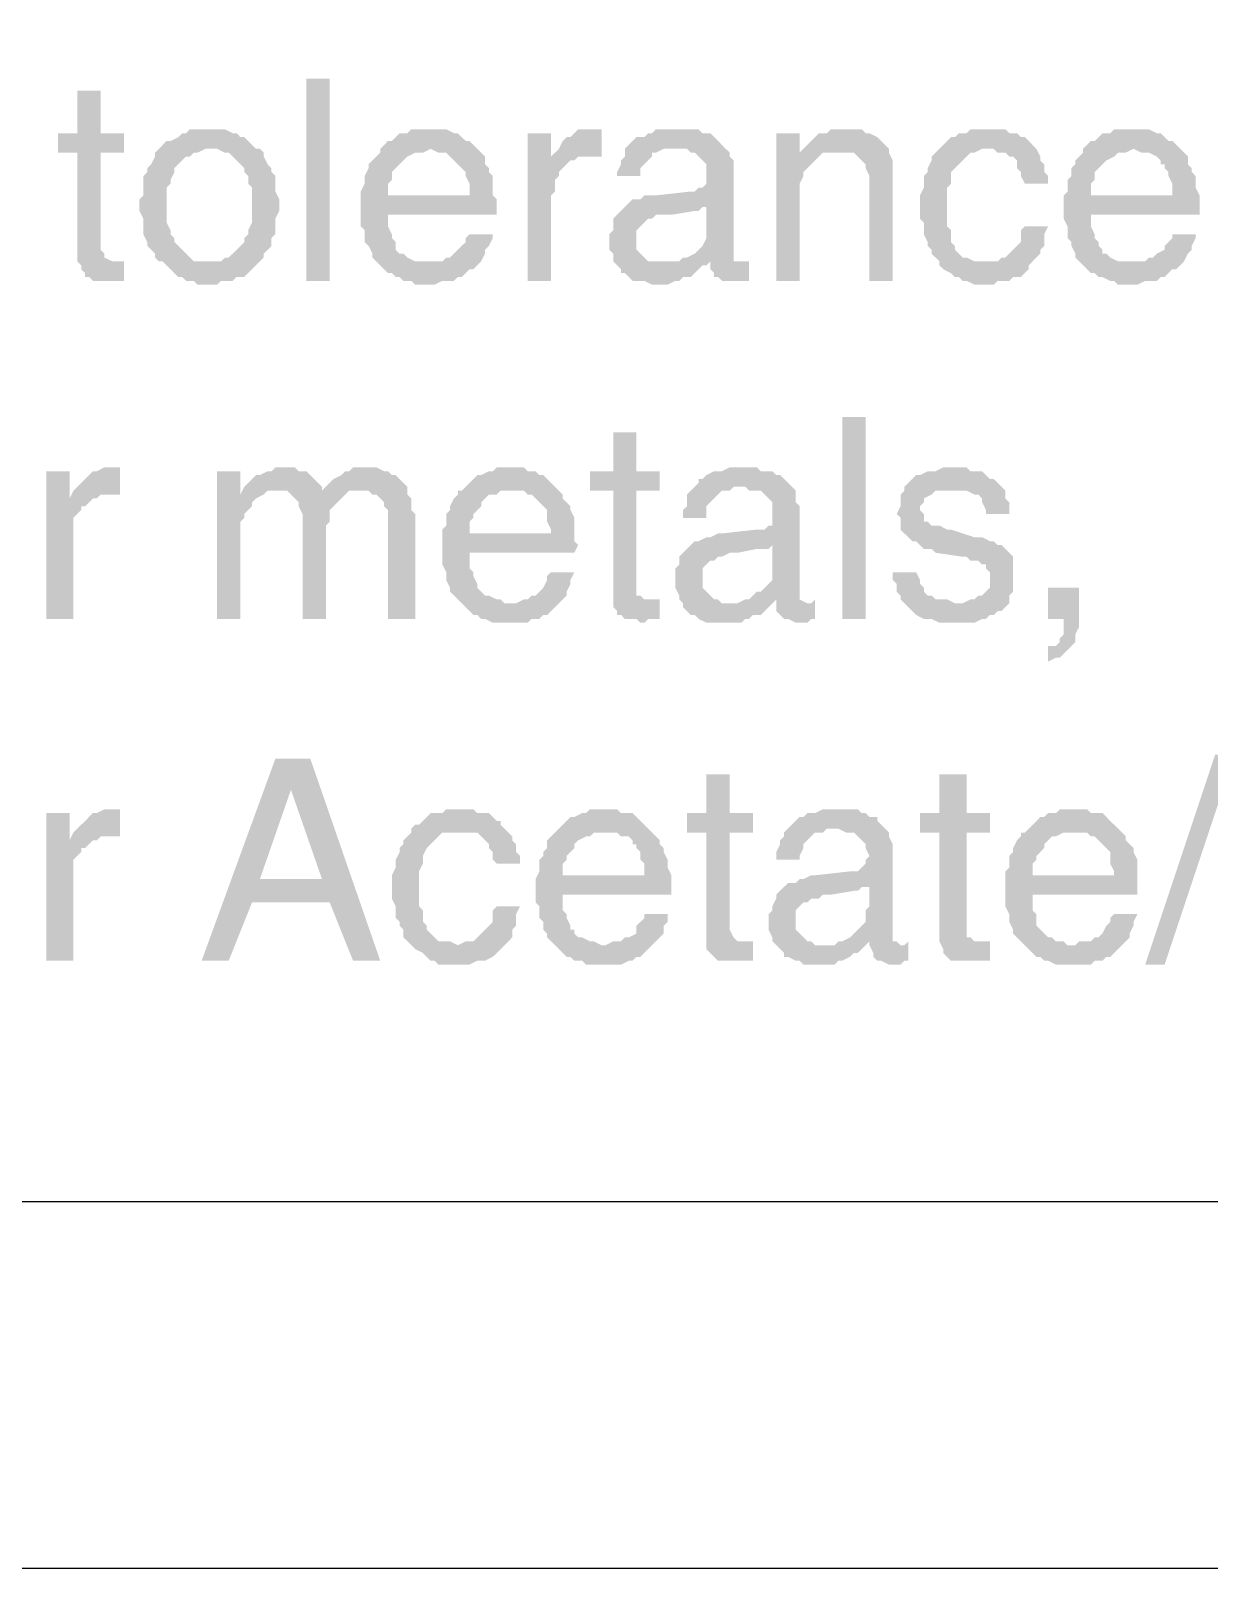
# Model space of a CAD drawing. Header units: millimetres. Extents: x 1336 to 2438, y 1230 to 1601.
# Drawn here: x 2351.71 to 2365.41, y 1303.62 to 1321.49 of the extents above; entities that cross this region are included whole.
import ezdxf

# ---------------------------------------------------------------- set-up
doc = ezdxf.new("R2010")
doc.units = ezdxf.units.MM

msp = doc.modelspace()

# ---------------------------------------------------------------- hatches: boundary and pattern name
at = {"transparency": 33554559}
for points in [[(2354.913, 1318.58), (2354.913, 1320.927), (2355.184, 1320.927), (2355.184, 1318.58)], [(2352.521, 1320.791), (2352.25, 1320.791), (2352.25, 1320.295), (2352.025, 1320.295), (2352.025, 1320.069), (2352.25, 1320.069), (2352.25, 1318.806), (2352.295, 1318.76), (2352.295, 1318.715), (2352.341, 1318.67), (2352.341, 1318.625), (2352.386, 1318.625), (2352.431, 1318.58), (2352.792, 1318.58), (2352.792, 1318.806), (2352.657, 1318.806), (2352.566, 1318.851), (2352.566, 1318.896), (2352.521, 1318.941), (2352.521, 1320.069), (2352.792, 1320.069), (2352.792, 1320.295), (2352.521, 1320.295)], [(2353.785, 1320.34), (2353.559, 1320.34), (2353.514, 1320.295), (2353.469, 1320.295), (2353.424, 1320.25), (2353.334, 1320.205), (2353.288, 1320.205), (2353.243, 1320.159), (2353.198, 1320.114), (2353.198, 1320.114), (2353.153, 1320.069), (2353.153, 1320.024), (2353.108, 1319.934), (2353.063, 1319.889), (2353.063, 1319.844), (2353.018, 1319.798), (2353.018, 1319.573), (2352.972, 1319.528), (2352.972, 1319.437), (2352.972, 1319.392), (2353.018, 1319.302), (2353.018, 1319.121), (2353.063, 1319.031), (2353.063, 1318.986), (2353.108, 1318.941), (2353.153, 1318.896), (2353.153, 1318.851), (2353.198, 1318.806), (2353.785, 1318.806), (2353.604, 1318.806), (2353.559, 1318.851), (2353.514, 1318.896), (2353.469, 1318.941), (2353.424, 1318.986), (2353.379, 1319.031), (2353.379, 1319.076), (2353.334, 1319.121), (2353.334, 1319.167), (2353.288, 1319.257), (2353.288, 1319.663), (2353.334, 1319.708), (2353.334, 1319.753), (2353.379, 1319.844), (2353.379, 1319.889), (2353.424, 1319.934), (2353.469, 1319.979), (2353.514, 1320.024), (2353.559, 1320.024), (2353.604, 1320.069), (2353.649, 1320.069), (2353.74, 1320.114), (2354.326, 1320.114), (2354.281, 1320.159), (2354.236, 1320.205), (2354.191, 1320.25), (2354.146, 1320.25), (2354.101, 1320.295), (2354.056, 1320.295), (2353.965, 1320.34), (2353.875, 1320.34)], [(2356.357, 1320.34), (2356.132, 1320.34), (2356.087, 1320.295), (2355.996, 1320.295), (2355.951, 1320.25), (2355.906, 1320.205), (2355.861, 1320.205), (2355.816, 1320.159), (2355.771, 1320.114), (2356.357, 1320.114), (2356.448, 1320.069), (2356.538, 1320.069), (2356.583, 1320.024), (2356.628, 1319.979), (2356.673, 1319.934), (2356.673, 1319.934), (2356.718, 1319.889), (2356.764, 1319.844), (2356.764, 1319.798), (2356.809, 1319.708), (2356.809, 1319.573), (2355.545, 1319.573), (2355.545, 1319.212), (2355.59, 1319.167), (2355.59, 1319.031), (2355.635, 1318.986), (2355.68, 1318.896), (2355.68, 1318.851), (2355.726, 1318.806), (2355.771, 1318.76), (2355.771, 1318.76), (2355.816, 1318.715), (2355.861, 1318.67), (2355.906, 1318.67), (2355.951, 1318.625), (2355.996, 1318.625), (2356.041, 1318.58), (2356.132, 1318.58), (2356.177, 1318.535), (2356.402, 1318.535), (2356.493, 1318.58), (2356.628, 1318.58), (2356.673, 1318.625), (2356.718, 1318.625), (2356.764, 1318.67), (2356.809, 1318.715), (2356.854, 1318.715), (2356.899, 1318.76), (2356.357, 1318.806), (2356.177, 1318.806), (2356.087, 1318.851), (2356.041, 1318.896), (2355.996, 1318.896), (2355.951, 1318.941), (2355.951, 1319.031), (2355.906, 1319.076), (2355.906, 1319.121), (2355.861, 1319.212), (2355.861, 1319.347), (2357.125, 1319.347), (2357.125, 1319.528), (2357.079, 1319.573), (2357.079, 1319.798), (2357.034, 1319.844), (2357.034, 1319.889), (2356.989, 1319.934), (2356.989, 1320.024), (2356.944, 1320.069), (2356.899, 1320.114), (2356.854, 1320.159), (2356.809, 1320.205), (2356.764, 1320.205), (2356.718, 1320.25), (2356.673, 1320.295), (2356.628, 1320.295), (2356.538, 1320.34), (2356.448, 1320.34)], [(2357.756, 1320.295), (2357.486, 1320.295), (2357.486, 1318.58), (2357.756, 1318.58), (2357.756, 1319.573), (2357.802, 1319.618), (2357.802, 1319.753), (2357.847, 1319.798), (2357.847, 1319.844), (2357.892, 1319.889), (2357.937, 1319.934), (2357.982, 1319.979), (2358.027, 1319.979), (2357.756, 1320.024)], [(2358.253, 1320.34), (2358.072, 1320.34), (2358.027, 1320.295), (2357.982, 1320.25), (2357.937, 1320.25), (2357.892, 1320.205), (2357.847, 1320.114), (2357.847, 1320.114), (2357.802, 1320.069), (2358.253, 1320.024), (2358.343, 1320.024), (2358.343, 1320.34), (2358.298, 1320.34)], [(2359.246, 1320.34), (2358.975, 1320.34), (2358.93, 1320.295), (2358.885, 1320.295), (2358.84, 1320.25), (2358.749, 1320.25), (2358.704, 1320.205), (2358.704, 1320.205), (2358.659, 1320.159), (2358.614, 1320.114), (2358.614, 1320.024), (2358.569, 1319.979), (2358.569, 1319.934), (2358.524, 1319.844), (2358.524, 1319.798), (2358.795, 1319.798), (2358.795, 1319.889), (2358.84, 1319.934), (2358.885, 1319.979), (2358.93, 1320.024), (2358.93, 1320.069), (2358.975, 1320.069), (2359.065, 1320.114), (2359.787, 1320.114), (2359.742, 1320.159), (2359.697, 1320.205), (2359.652, 1320.25), (2359.607, 1320.295), (2359.517, 1320.295), (2359.471, 1320.34), (2359.291, 1320.34)], [(2360.645, 1320.295), (2360.374, 1320.295), (2360.374, 1318.58), (2360.645, 1318.58), (2360.645, 1319.528), (2360.645, 1319.708), (2360.69, 1319.798), (2360.69, 1319.844), (2360.735, 1319.889), (2360.78, 1319.934), (2360.78, 1319.934), (2360.825, 1319.979), (2360.871, 1320.024), (2360.645, 1320.069)], [(2361.141, 1320.34), (2361.006, 1320.34), (2360.961, 1320.295), (2360.871, 1320.295), (2360.825, 1320.25), (2360.78, 1320.205), (2360.735, 1320.159), (2360.69, 1320.114), (2360.645, 1320.069), (2360.871, 1320.024), (2360.916, 1320.069), (2361.096, 1320.069), (2361.683, 1320.114), (2361.638, 1320.159), (2361.593, 1320.205), (2361.593, 1320.205), (2361.548, 1320.25), (2361.457, 1320.295), (2361.412, 1320.295), (2361.367, 1320.34), (2361.232, 1320.34)], [(2362.811, 1320.34), (2362.631, 1320.34), (2362.586, 1320.295), (2362.495, 1320.295), (2362.45, 1320.25), (2362.405, 1320.25), (2362.36, 1320.205), (2362.315, 1320.159), (2362.27, 1320.114), (2362.902, 1320.114), (2362.947, 1320.069), (2363.037, 1320.069), (2363.082, 1320.024), (2363.127, 1320.024), (2363.172, 1319.979), (2363.172, 1319.889), (2363.217, 1319.844), (2363.217, 1319.798), (2363.263, 1319.708), (2363.533, 1319.708), (2363.533, 1319.798), (2363.488, 1319.844), (2363.488, 1319.934), (2363.443, 1319.979), (2363.443, 1320.024), (2363.398, 1320.114), (2363.353, 1320.159), (2363.308, 1320.205), (2363.308, 1320.205), (2363.263, 1320.25), (2363.217, 1320.25), (2363.172, 1320.295), (2363.082, 1320.295), (2363.037, 1320.34), (2362.902, 1320.34)], [(2364.526, 1320.34), (2364.301, 1320.34), (2364.255, 1320.295), (2364.165, 1320.295), (2364.12, 1320.25), (2364.075, 1320.205), (2364.03, 1320.205), (2363.985, 1320.159), (2363.94, 1320.114), (2364.526, 1320.114), (2364.617, 1320.069), (2364.707, 1320.069), (2364.797, 1320.024), (2364.842, 1319.979), (2364.842, 1319.934), (2364.887, 1319.934), (2364.887, 1319.889), (2364.932, 1319.844), (2364.932, 1319.798), (2364.978, 1319.708), (2364.978, 1319.573), (2363.714, 1319.573), (2363.714, 1319.302), (2363.759, 1319.212), (2363.759, 1319.076), (2363.804, 1319.031), (2363.804, 1318.986), (2363.849, 1318.896), (2363.849, 1318.851), (2363.894, 1318.806), (2363.94, 1318.76), (2363.94, 1318.76), (2363.985, 1318.715), (2364.03, 1318.67), (2364.075, 1318.67), (2364.12, 1318.625), (2364.165, 1318.625), (2364.255, 1318.58), (2364.301, 1318.58), (2364.346, 1318.535), (2364.571, 1318.535), (2364.662, 1318.58), (2364.797, 1318.58), (2364.842, 1318.625), (2364.887, 1318.625), (2364.932, 1318.67), (2364.978, 1318.715), (2365.023, 1318.715), (2365.068, 1318.76), (2364.526, 1318.806), (2364.346, 1318.806), (2364.255, 1318.851), (2364.21, 1318.896), (2364.165, 1318.896), (2364.165, 1318.941), (2364.12, 1318.986), (2364.12, 1319.031), (2364.075, 1319.076), (2364.075, 1319.121), (2364.03, 1319.212), (2364.03, 1319.347), (2365.294, 1319.347), (2365.294, 1319.573), (2365.248, 1319.663), (2365.248, 1319.798), (2365.203, 1319.844), (2365.203, 1319.889), (2365.158, 1319.934), (2365.158, 1320.024), (2365.113, 1320.069), (2365.068, 1320.114), (2365.023, 1320.159), (2364.978, 1320.205), (2364.932, 1320.205), (2364.887, 1320.25), (2364.842, 1320.295), (2364.797, 1320.295), (2364.707, 1320.34), (2364.617, 1320.34)], [(2354.326, 1320.114), (2353.785, 1320.114), (2353.875, 1320.114), (2353.965, 1320.069), (2354.01, 1320.069), (2354.056, 1320.024), (2354.101, 1319.979), (2354.146, 1319.934), (2354.191, 1319.889), (2354.191, 1319.844), (2354.236, 1319.798), (2354.236, 1319.708), (2354.281, 1319.663), (2354.281, 1319.257), (2354.236, 1319.167), (2354.236, 1319.121), (2354.191, 1319.076), (2354.191, 1319.031), (2354.146, 1318.986), (2354.101, 1318.941), (2354.056, 1318.896), (2354.01, 1318.851), (2353.965, 1318.851), (2353.92, 1318.806), (2353.243, 1318.806), (2353.288, 1318.76), (2353.334, 1318.715), (2353.379, 1318.67), (2353.424, 1318.625), (2353.469, 1318.625), (2353.514, 1318.58), (2353.604, 1318.58), (2353.649, 1318.535), (2353.875, 1318.535), (2353.92, 1318.58), (2354.056, 1318.58), (2354.101, 1318.625), (2354.191, 1318.625), (2354.236, 1318.67), (2354.281, 1318.715), (2354.326, 1318.76), (2354.372, 1318.806), (2354.372, 1318.806), (2354.417, 1318.851), (2354.417, 1318.896), (2354.462, 1318.941), (2354.507, 1318.986), (2354.507, 1319.076), (2354.552, 1319.121), (2354.552, 1319.302), (2354.597, 1319.392), (2354.597, 1319.437), (2354.597, 1319.528), (2354.552, 1319.618), (2354.552, 1319.798), (2354.507, 1319.844), (2354.507, 1319.889), (2354.462, 1319.934), (2354.417, 1320.024), (2354.417, 1320.069), (2354.372, 1320.114)], [(2355.771, 1320.114), (2355.771, 1320.069), (2355.726, 1320.024), (2355.68, 1319.979), (2355.635, 1319.934), (2355.635, 1319.889), (2355.59, 1319.798), (2355.59, 1319.708), (2355.545, 1319.618), (2355.545, 1319.573), (2355.861, 1319.573), (2355.861, 1319.708), (2355.906, 1319.753), (2355.906, 1319.844), (2355.951, 1319.889), (2355.996, 1319.934), (2355.996, 1319.934), (2356.041, 1319.979), (2356.087, 1320.024), (2356.177, 1320.069), (2356.267, 1320.069), (2356.357, 1320.114)], [(2359.787, 1320.114), (2359.201, 1320.114), (2359.336, 1320.114), (2359.381, 1320.069), (2359.426, 1320.069), (2359.471, 1320.024), (2359.517, 1319.979), (2359.562, 1319.934), (2359.562, 1319.708), (2359.517, 1319.663), (2359.471, 1319.663), (2359.426, 1319.618), (2359.381, 1319.618), (2358.975, 1319.573), (2358.84, 1319.573), (2358.795, 1319.528), (2358.704, 1319.528), (2358.659, 1319.483), (2359.562, 1319.437), (2359.562, 1319.167), (2359.562, 1319.076), (2359.517, 1318.986), (2359.471, 1318.941), (2359.426, 1318.896), (2359.426, 1318.896), (2359.336, 1318.851), (2359.291, 1318.851), (2359.246, 1318.806), (2359.065, 1318.806), (2358.524, 1318.76), (2358.569, 1318.715), (2358.569, 1318.67), (2358.614, 1318.67), (2358.659, 1318.625), (2358.704, 1318.58), (2358.84, 1318.58), (2358.93, 1318.535), (2359.11, 1318.535), (2359.201, 1318.58), (2359.246, 1318.58), (2359.291, 1318.625), (2359.381, 1318.625), (2359.426, 1318.67), (2359.471, 1318.715), (2359.517, 1318.76), (2359.562, 1318.76), (2359.607, 1318.806), (2359.878, 1318.806), (2359.878, 1319.979), (2359.833, 1320.024), (2359.833, 1320.069)], [(2361.683, 1320.114), (2361.096, 1320.069), (2361.277, 1320.069), (2361.322, 1320.024), (2361.367, 1319.979), (2361.367, 1319.979), (2361.412, 1319.934), (2361.412, 1319.889), (2361.457, 1319.798), (2361.457, 1318.58), (2361.728, 1318.58), (2361.728, 1319.979), (2361.683, 1320.069)], [(2362.27, 1320.114), (2362.225, 1320.069), (2362.179, 1320.024), (2362.179, 1319.979), (2362.134, 1319.889), (2362.134, 1319.844), (2362.089, 1319.798), (2362.089, 1319.663), (2362.044, 1319.573), (2362.044, 1319.302), (2362.089, 1319.257), (2362.089, 1319.121), (2362.134, 1319.031), (2362.134, 1318.986), (2362.179, 1318.941), (2362.179, 1318.896), (2362.225, 1318.851), (2362.27, 1318.806), (2362.811, 1318.806), (2362.676, 1318.806), (2362.586, 1318.851), (2362.54, 1318.851), (2362.495, 1318.896), (2362.45, 1318.941), (2362.45, 1318.986), (2362.405, 1319.031), (2362.405, 1319.167), (2362.36, 1319.212), (2362.36, 1319.663), (2362.405, 1319.708), (2362.405, 1319.844), (2362.45, 1319.889), (2362.495, 1319.934), (2362.495, 1319.934), (2362.54, 1319.979), (2362.586, 1320.024), (2362.631, 1320.069), (2362.676, 1320.069), (2362.766, 1320.114), (2362.811, 1320.114)], [(2363.94, 1320.114), (2363.94, 1320.069), (2363.894, 1320.024), (2363.849, 1319.979), (2363.849, 1319.934), (2363.804, 1319.889), (2363.804, 1319.798), (2363.759, 1319.753), (2363.759, 1319.618), (2363.714, 1319.573), (2364.03, 1319.573), (2364.03, 1319.708), (2364.075, 1319.753), (2364.075, 1319.844), (2364.12, 1319.889), (2364.165, 1319.934), (2364.165, 1319.934), (2364.21, 1319.979), (2364.301, 1320.024), (2364.346, 1320.069), (2364.436, 1320.069), (2364.526, 1320.114)], [(2357.802, 1320.069), (2357.756, 1320.024), (2358.027, 1319.979), (2358.072, 1320.024), (2358.253, 1320.024)], [(2358.659, 1319.483), (2358.614, 1319.437), (2358.569, 1319.392), (2358.569, 1319.392), (2358.524, 1319.347), (2358.479, 1319.302), (2358.479, 1319.167), (2358.433, 1319.121), (2358.433, 1319.031), (2358.433, 1318.941), (2358.479, 1318.896), (2358.479, 1318.806), (2358.524, 1318.76), (2359.065, 1318.806), (2358.885, 1318.806), (2358.84, 1318.851), (2358.795, 1318.896), (2358.749, 1318.941), (2358.749, 1319.167), (2358.795, 1319.212), (2358.84, 1319.257), (2358.885, 1319.302), (2358.93, 1319.302), (2358.975, 1319.347), (2359.156, 1319.347), (2359.426, 1319.392), (2359.471, 1319.392), (2359.517, 1319.437), (2359.562, 1319.437)], [(2357.079, 1319.121), (2356.809, 1319.121), (2356.764, 1319.076), (2356.764, 1319.031), (2356.718, 1318.986), (2356.673, 1318.941), (2356.628, 1318.896), (2356.583, 1318.851), (2356.538, 1318.851), (2356.493, 1318.806), (2356.357, 1318.806), (2356.899, 1318.76), (2356.944, 1318.806), (2356.989, 1318.896), (2356.989, 1318.941), (2357.034, 1318.986), (2357.079, 1319.076)], [(2363.533, 1319.212), (2363.263, 1319.212), (2363.217, 1319.167), (2363.217, 1319.031), (2363.172, 1318.986), (2363.127, 1318.941), (2363.082, 1318.896), (2363.037, 1318.851), (2362.992, 1318.851), (2362.947, 1318.806), (2362.27, 1318.806), (2362.27, 1318.76), (2362.315, 1318.715), (2362.405, 1318.67), (2362.45, 1318.625), (2362.495, 1318.625), (2362.54, 1318.58), (2362.586, 1318.58), (2362.676, 1318.535), (2362.902, 1318.535), (2362.947, 1318.58), (2363.082, 1318.58), (2363.127, 1318.625), (2363.217, 1318.625), (2363.263, 1318.67), (2363.308, 1318.715), (2363.308, 1318.76), (2363.353, 1318.806), (2363.398, 1318.851), (2363.443, 1318.896), (2363.443, 1318.941), (2363.488, 1318.986), (2363.488, 1319.121)], [(2365.248, 1319.121), (2364.978, 1319.121), (2364.978, 1319.076), (2364.932, 1319.031), (2364.887, 1318.986), (2364.887, 1318.941), (2364.797, 1318.896), (2364.752, 1318.851), (2364.707, 1318.851), (2364.662, 1318.806), (2364.526, 1318.806), (2365.068, 1318.76), (2365.113, 1318.806), (2365.158, 1318.896), (2365.203, 1318.941), (2365.203, 1318.986), (2365.248, 1319.076)], [(2360.058, 1318.806), (2359.968, 1318.806), (2359.607, 1318.76), (2359.607, 1318.715), (2359.652, 1318.67), (2359.652, 1318.625), (2359.697, 1318.625), (2359.742, 1318.58), (2360.058, 1318.58)], [(2359.878, 1318.806), (2359.607, 1318.806), (2359.607, 1318.76), (2359.968, 1318.806), (2359.968, 1318.806)], [(2361.141, 1314.653), (2361.141, 1317), (2361.412, 1317), (2361.412, 1314.653)], [(2358.749, 1316.82), (2358.479, 1316.82), (2358.479, 1316.368), (2358.208, 1316.368), (2358.208, 1316.143), (2358.479, 1316.143), (2358.479, 1314.789), (2358.524, 1314.744), (2358.524, 1314.699), (2358.569, 1314.699), (2358.614, 1314.653), (2358.749, 1314.653), (2358.795, 1314.608), (2358.84, 1314.608), (2358.885, 1314.653), (2359.02, 1314.653), (2359.02, 1314.879), (2358.84, 1314.879), (2358.795, 1314.924), (2358.749, 1314.924), (2358.749, 1316.143), (2359.02, 1316.143), (2359.02, 1316.368), (2358.749, 1316.368)], [(2352.16, 1316.368), (2351.889, 1316.368), (2351.889, 1314.653), (2352.205, 1314.653), (2352.205, 1315.827), (2352.25, 1315.872), (2352.295, 1315.917), (2352.295, 1315.962), (2352.341, 1315.962), (2352.386, 1316.007), (2352.431, 1316.052), (2352.16, 1316.052)], [(2352.657, 1316.414), (2352.566, 1316.414), (2352.476, 1316.368), (2352.431, 1316.368), (2352.386, 1316.323), (2352.341, 1316.278), (2352.295, 1316.233), (2352.25, 1316.188), (2352.25, 1316.188), (2352.205, 1316.143), (2352.657, 1316.098), (2352.747, 1316.098), (2352.747, 1316.414), (2352.702, 1316.414)], [(2354.146, 1316.368), (2353.875, 1316.368), (2353.875, 1314.653), (2354.146, 1314.653), (2354.146, 1315.782), (2354.191, 1315.827), (2354.191, 1315.872), (2354.236, 1315.917), (2354.281, 1315.962), (2354.281, 1316.007), (2354.326, 1316.052), (2354.417, 1316.098), (2354.146, 1316.098)], [(2354.642, 1316.414), (2354.552, 1316.414), (2354.507, 1316.368), (2354.462, 1316.368), (2354.372, 1316.323), (2354.326, 1316.323), (2354.281, 1316.278), (2354.236, 1316.233), (2354.191, 1316.188), (2354.146, 1316.098), (2354.417, 1316.098), (2354.462, 1316.143), (2354.597, 1316.143), (2355.094, 1316.188), (2355.049, 1316.233), (2355.003, 1316.278), (2355.003, 1316.278), (2354.958, 1316.323), (2354.913, 1316.368), (2354.823, 1316.368), (2354.778, 1316.414), (2354.733, 1316.414)], [(2355.59, 1316.414), (2355.455, 1316.414), (2355.41, 1316.368), (2355.364, 1316.368), (2355.319, 1316.323), (2355.229, 1316.278), (2355.184, 1316.233), (2355.139, 1316.188), (2355.094, 1316.143), (2354.687, 1316.143), (2354.733, 1316.098), (2354.778, 1316.052), (2354.778, 1316.052), (2354.823, 1316.007), (2354.823, 1315.962), (2354.868, 1315.872), (2354.868, 1314.653), (2355.139, 1314.653), (2355.139, 1315.737), (2355.184, 1315.782), (2355.184, 1315.917), (2355.229, 1315.962), (2355.274, 1316.007), (2355.274, 1316.007), (2355.319, 1316.052), (2355.364, 1316.098), (2355.41, 1316.143), (2355.545, 1316.143), (2356.087, 1316.188), (2356.041, 1316.233), (2355.996, 1316.278), (2355.996, 1316.278), (2355.951, 1316.323), (2355.906, 1316.323), (2355.861, 1316.368), (2355.816, 1316.368), (2355.726, 1316.414), (2355.68, 1316.414)], [(2357.305, 1316.414), (2357.125, 1316.414), (2357.079, 1316.368), (2357.034, 1316.368), (2356.944, 1316.323), (2356.899, 1316.323), (2356.854, 1316.278), (2356.809, 1316.233), (2356.764, 1316.188), (2356.718, 1316.143), (2357.441, 1316.143), (2357.486, 1316.098), (2357.531, 1316.098), (2357.576, 1316.052), (2357.621, 1316.007), (2357.621, 1316.007), (2357.666, 1315.962), (2357.711, 1315.917), (2357.711, 1315.782), (2357.756, 1315.691), (2357.756, 1315.646), (2356.809, 1315.646), (2356.493, 1315.601), (2356.493, 1315.285), (2356.538, 1315.195), (2356.538, 1315.105), (2356.583, 1315.014), (2356.583, 1314.969), (2356.628, 1314.924), (2356.673, 1314.879), (2356.718, 1314.834), (2356.718, 1314.834), (2356.764, 1314.789), (2356.809, 1314.744), (2356.854, 1314.699), (2356.899, 1314.699), (2356.944, 1314.653), (2356.989, 1314.653), (2357.079, 1314.608), (2357.486, 1314.608), (2357.531, 1314.653), (2357.621, 1314.653), (2357.666, 1314.699), (2357.711, 1314.699), (2357.756, 1314.744), (2357.802, 1314.789), (2357.847, 1314.834), (2357.215, 1314.834), (2357.17, 1314.879), (2357.125, 1314.879), (2357.034, 1314.924), (2356.989, 1314.924), (2356.944, 1314.969), (2356.899, 1315.014), (2356.899, 1315.06), (2356.854, 1315.15), (2356.854, 1315.195), (2356.809, 1315.24), (2356.809, 1315.421), (2358.027, 1315.421), (2358.072, 1315.511), (2358.027, 1315.556), (2358.027, 1315.827), (2357.982, 1315.917), (2357.982, 1315.962), (2357.937, 1316.007), (2357.892, 1316.052), (2357.892, 1316.098), (2357.847, 1316.143), (2357.802, 1316.188), (2357.756, 1316.233), (2357.711, 1316.278), (2357.666, 1316.323), (2357.621, 1316.323), (2357.576, 1316.368), (2357.486, 1316.368), (2357.441, 1316.414), (2357.35, 1316.414)], [(2360.013, 1316.414), (2359.833, 1316.414), (2359.742, 1316.368), (2359.652, 1316.368), (2359.562, 1316.323), (2359.517, 1316.278), (2359.471, 1316.278), (2359.471, 1316.233), (2359.426, 1316.188), (2359.381, 1316.143), (2359.336, 1316.098), (2359.336, 1315.962), (2359.291, 1315.917), (2359.291, 1315.827), (2359.562, 1315.827), (2359.562, 1315.962), (2359.607, 1316.007), (2359.652, 1316.052), (2359.697, 1316.098), (2359.697, 1316.098), (2359.742, 1316.143), (2359.833, 1316.143), (2359.878, 1316.188), (2360.555, 1316.188), (2360.51, 1316.233), (2360.464, 1316.278), (2360.419, 1316.323), (2360.374, 1316.323), (2360.329, 1316.368), (2360.194, 1316.368), (2360.148, 1316.414), (2360.058, 1316.414)], [(2362.45, 1316.414), (2362.315, 1316.414), (2362.225, 1316.368), (2362.134, 1316.368), (2362.044, 1316.323), (2361.999, 1316.323), (2361.954, 1316.278), (2361.909, 1316.233), (2361.863, 1316.188), (2361.863, 1316.143), (2361.818, 1316.098), (2361.818, 1315.962), (2361.773, 1315.872), (2361.818, 1315.827), (2361.818, 1315.691), (2361.863, 1315.646), (2361.909, 1315.601), (2361.954, 1315.556), (2361.999, 1315.556), (2362.044, 1315.511), (2362.089, 1315.466), (2362.179, 1315.466), (2362.225, 1315.421), (2362.54, 1315.375), (2362.586, 1315.375), (2362.631, 1315.33), (2362.721, 1315.33), (2362.766, 1315.285), (2362.811, 1315.285), (2362.811, 1315.24), (2362.856, 1315.195), (2362.856, 1315.014), (2362.811, 1314.969), (2362.766, 1314.924), (2362.721, 1314.924), (2362.676, 1314.879), (2362.631, 1314.879), (2362.54, 1314.834), (2361.863, 1314.834), (2361.909, 1314.789), (2361.954, 1314.744), (2361.954, 1314.744), (2361.999, 1314.699), (2362.089, 1314.653), (2362.179, 1314.653), (2362.27, 1314.608), (2362.676, 1314.608), (2362.766, 1314.653), (2362.811, 1314.653), (2362.856, 1314.699), (2362.902, 1314.699), (2362.947, 1314.744), (2362.992, 1314.744), (2363.037, 1314.789), (2363.082, 1314.834), (2363.082, 1314.924), (2363.127, 1314.969), (2363.127, 1315.15), (2363.127, 1315.375), (2363.082, 1315.421), (2363.037, 1315.466), (2363.037, 1315.466), (2362.992, 1315.511), (2362.947, 1315.511), (2362.902, 1315.556), (2362.856, 1315.556), (2362.766, 1315.601), (2362.676, 1315.601), (2362.405, 1315.691), (2362.36, 1315.691), (2362.27, 1315.737), (2362.179, 1315.737), (2362.134, 1315.782), (2362.089, 1315.782), (2362.089, 1315.872), (2362.044, 1315.917), (2362.044, 1315.962), (2362.089, 1316.007), (2362.089, 1316.052), (2362.179, 1316.098), (2362.179, 1316.098), (2362.225, 1316.143), (2362.45, 1316.143), (2362.992, 1316.188), (2362.947, 1316.233), (2362.902, 1316.278), (2362.856, 1316.278), (2362.811, 1316.323), (2362.766, 1316.368), (2362.631, 1316.368), (2362.586, 1316.414), (2362.495, 1316.414)], [(2356.087, 1316.188), (2355.545, 1316.143), (2355.635, 1316.143), (2355.68, 1316.098), (2355.726, 1316.098), (2355.771, 1316.052), (2355.816, 1316.007), (2355.816, 1315.962), (2355.861, 1315.917), (2355.861, 1314.653), (2356.177, 1314.653), (2356.177, 1315.872), (2356.132, 1315.917), (2356.132, 1316.052), (2356.087, 1316.098)], [(2360.555, 1316.188), (2359.968, 1316.188), (2360.013, 1316.188), (2360.058, 1316.143), (2360.194, 1316.143), (2360.239, 1316.098), (2360.284, 1316.052), (2360.329, 1316.007), (2360.329, 1315.872), (2360.329, 1315.737), (2360.284, 1315.737), (2360.239, 1315.691), (2360.148, 1315.691), (2359.742, 1315.646), (2359.697, 1315.646), (2359.607, 1315.601), (2359.562, 1315.601), (2359.471, 1315.556), (2359.426, 1315.556), (2360.329, 1315.511), (2360.329, 1315.24), (2360.329, 1315.105), (2360.284, 1315.06), (2360.239, 1315.014), (2360.194, 1314.969), (2360.148, 1314.969), (2360.103, 1314.924), (2360.058, 1314.879), (2360.013, 1314.879), (2359.923, 1314.834), (2359.291, 1314.834), (2359.291, 1314.789), (2359.336, 1314.744), (2359.381, 1314.699), (2359.426, 1314.699), (2359.471, 1314.653), (2359.562, 1314.608), (2359.968, 1314.608), (2360.013, 1314.653), (2360.058, 1314.653), (2360.103, 1314.699), (2360.194, 1314.699), (2360.239, 1314.744), (2360.284, 1314.789), (2360.329, 1314.834), (2360.374, 1314.879), (2360.645, 1314.879), (2360.645, 1315.962), (2360.6, 1316.007), (2360.6, 1316.143)], [(2362.992, 1316.188), (2362.45, 1316.143), (2362.586, 1316.143), (2362.676, 1316.098), (2362.721, 1316.098), (2362.766, 1316.052), (2362.766, 1316.007), (2362.811, 1315.917), (2362.811, 1315.872), (2363.082, 1315.872), (2363.082, 1316.007), (2363.037, 1316.052), (2363.037, 1316.143)], [(2352.205, 1316.143), (2352.16, 1316.052), (2352.476, 1316.052), (2352.521, 1316.098), (2352.657, 1316.098)], [(2356.718, 1316.143), (2356.673, 1316.143), (2356.673, 1316.098), (2356.628, 1316.052), (2356.583, 1315.962), (2356.583, 1315.917), (2356.538, 1315.872), (2356.538, 1315.737), (2356.493, 1315.691), (2356.493, 1315.601), (2356.809, 1315.646), (2356.809, 1315.782), (2356.854, 1315.827), (2356.854, 1315.872), (2356.899, 1315.917), (2356.944, 1315.962), (2356.944, 1316.007), (2356.989, 1316.052), (2357.034, 1316.098), (2357.125, 1316.098), (2357.17, 1316.143), (2357.305, 1316.143)], [(2359.426, 1315.556), (2359.381, 1315.511), (2359.336, 1315.466), (2359.336, 1315.466), (2359.291, 1315.421), (2359.246, 1315.375), (2359.246, 1315.285), (2359.201, 1315.24), (2359.201, 1315.014), (2359.246, 1314.924), (2359.246, 1314.879), (2359.291, 1314.834), (2359.787, 1314.834), (2359.742, 1314.834), (2359.697, 1314.879), (2359.652, 1314.879), (2359.607, 1314.924), (2359.562, 1314.969), (2359.517, 1315.014), (2359.517, 1315.15), (2359.517, 1315.24), (2359.562, 1315.285), (2359.607, 1315.33), (2359.652, 1315.33), (2359.697, 1315.375), (2359.742, 1315.375), (2359.833, 1315.421), (2359.923, 1315.421), (2360.148, 1315.466), (2360.284, 1315.466), (2360.329, 1315.511)], [(2358.027, 1315.195), (2357.756, 1315.195), (2357.711, 1315.15), (2357.711, 1315.105), (2357.666, 1315.014), (2357.621, 1314.969), (2357.576, 1314.924), (2357.531, 1314.924), (2357.486, 1314.879), (2357.441, 1314.879), (2357.35, 1314.834), (2357.305, 1314.834), (2357.847, 1314.834), (2357.892, 1314.879), (2357.937, 1314.924), (2357.937, 1314.969), (2357.982, 1315.06), (2357.982, 1315.105)], [(2361.999, 1315.195), (2361.728, 1315.195), (2361.728, 1315.105), (2361.773, 1315.06), (2361.773, 1314.969), (2361.818, 1314.924), (2361.818, 1314.879), (2361.863, 1314.834), (2362.45, 1314.834), (2362.36, 1314.879), (2362.225, 1314.879), (2362.179, 1314.924), (2362.134, 1314.924), (2362.089, 1314.969), (2362.089, 1315.014), (2362.044, 1315.06), (2362.044, 1315.105)], [(2363.894, 1315.014), (2363.533, 1315.014), (2363.533, 1314.653), (2363.714, 1314.653), (2363.714, 1314.473), (2363.669, 1314.428), (2363.669, 1314.383), (2363.624, 1314.337), (2363.533, 1314.337), (2363.533, 1314.157), (2363.533, 1314.157), (2363.624, 1314.202), (2363.669, 1314.202), (2363.714, 1314.247), (2363.759, 1314.292), (2363.804, 1314.337), (2363.849, 1314.383), (2363.849, 1314.473), (2363.894, 1314.563), (2363.894, 1314.699)], [(2360.825, 1314.879), (2360.78, 1314.834), (2360.374, 1314.834), (2360.374, 1314.744), (2360.419, 1314.699), (2360.419, 1314.699), (2360.464, 1314.653), (2360.51, 1314.653), (2360.6, 1314.608), (2360.735, 1314.608), (2360.78, 1314.653), (2360.825, 1314.653)], [(2360.645, 1314.879), (2360.374, 1314.879), (2360.374, 1314.834), (2360.735, 1314.834)], [(2354.958, 1313.029), (2354.552, 1313.029), (2353.695, 1310.682), (2354.01, 1310.682), (2354.281, 1311.359), (2355.184, 1311.359), (2354.372, 1311.63), (2354.733, 1312.668)], [(2354.958, 1313.029), (2354.733, 1312.668), (2355.094, 1311.63), (2354.372, 1311.63), (2355.184, 1311.359), (2355.455, 1310.682), (2355.771, 1310.682)], [(2365.7, 1313.074), (2364.887, 1310.637), (2364.662, 1310.637), (2365.474, 1313.074)], [(2359.833, 1312.848), (2359.562, 1312.848), (2359.562, 1312.397), (2359.336, 1312.397), (2359.336, 1312.171), (2359.562, 1312.171), (2359.562, 1310.817), (2359.607, 1310.772), (2359.652, 1310.727), (2359.652, 1310.727), (2359.697, 1310.682), (2360.103, 1310.682), (2360.103, 1310.907), (2359.923, 1310.907), (2359.878, 1310.953), (2359.878, 1310.953), (2359.833, 1311.043), (2359.833, 1312.171), (2360.103, 1312.171), (2360.103, 1312.397), (2359.833, 1312.397)], [(2362.586, 1312.848), (2362.27, 1312.848), (2362.27, 1312.397), (2362.044, 1312.397), (2362.044, 1312.171), (2362.27, 1312.171), (2362.27, 1310.907), (2362.315, 1310.817), (2362.315, 1310.772), (2362.36, 1310.727), (2362.36, 1310.727), (2362.405, 1310.682), (2362.856, 1310.682), (2362.856, 1310.907), (2362.676, 1310.907), (2362.631, 1310.953), (2362.586, 1310.953), (2362.586, 1312.171), (2362.856, 1312.171), (2362.856, 1312.397), (2362.586, 1312.397)], [(2352.657, 1312.442), (2352.566, 1312.442), (2352.476, 1312.397), (2352.431, 1312.397), (2352.386, 1312.352), (2352.341, 1312.306), (2352.295, 1312.261), (2352.25, 1312.216), (2352.25, 1312.216), (2352.205, 1312.171), (2352.657, 1312.126), (2352.747, 1312.126), (2352.747, 1312.442), (2352.702, 1312.442)], [(2356.673, 1312.442), (2356.538, 1312.442), (2356.493, 1312.397), (2356.357, 1312.397), (2356.312, 1312.352), (2356.267, 1312.306), (2356.222, 1312.261), (2356.177, 1312.261), (2356.132, 1312.216), (2356.132, 1312.171), (2356.899, 1312.171), (2356.944, 1312.126), (2356.989, 1312.081), (2357.034, 1312.036), (2357.034, 1311.991), (2357.079, 1311.945), (2357.079, 1311.855), (2357.125, 1311.81), (2357.395, 1311.81), (2357.395, 1311.9), (2357.35, 1311.945), (2357.35, 1312.036), (2357.305, 1312.081), (2357.305, 1312.126), (2357.26, 1312.171), (2357.215, 1312.216), (2357.17, 1312.261), (2357.17, 1312.306), (2357.125, 1312.306), (2357.079, 1312.352), (2357.034, 1312.397), (2356.899, 1312.397), (2356.854, 1312.442), (2356.764, 1312.442)], [(2358.388, 1312.442), (2358.208, 1312.442), (2358.163, 1312.397), (2358.118, 1312.397), (2358.027, 1312.352), (2357.982, 1312.352), (2357.937, 1312.306), (2357.892, 1312.261), (2357.847, 1312.216), (2357.802, 1312.171), (2358.524, 1312.171), (2358.569, 1312.126), (2358.659, 1312.126), (2358.704, 1312.081), (2358.704, 1312.036), (2358.749, 1312.036), (2358.749, 1311.991), (2358.795, 1311.945), (2358.795, 1311.855), (2358.84, 1311.81), (2358.84, 1311.675), (2357.892, 1311.675), (2357.576, 1311.63), (2357.576, 1311.359), (2357.621, 1311.314), (2357.621, 1311.178), (2357.666, 1311.133), (2357.666, 1311.043), (2357.711, 1310.998), (2357.711, 1310.953), (2357.756, 1310.907), (2357.802, 1310.862), (2357.802, 1310.862), (2357.847, 1310.817), (2357.892, 1310.772), (2357.937, 1310.727), (2357.982, 1310.727), (2358.027, 1310.682), (2358.118, 1310.682), (2358.163, 1310.637), (2358.569, 1310.637), (2358.659, 1310.682), (2358.704, 1310.682), (2358.749, 1310.727), (2358.795, 1310.727), (2358.84, 1310.772), (2358.885, 1310.817), (2358.93, 1310.862), (2358.343, 1310.862), (2358.253, 1310.907), (2358.208, 1310.907), (2358.118, 1310.953), (2358.072, 1310.953), (2358.027, 1310.998), (2358.027, 1311.043), (2357.982, 1311.043), (2357.982, 1311.088), (2357.937, 1311.178), (2357.937, 1311.223), (2357.892, 1311.268), (2357.892, 1311.449), (2359.156, 1311.449), (2359.156, 1311.675), (2359.11, 1311.765), (2359.11, 1311.855), (2359.065, 1311.945), (2359.065, 1311.991), (2359.02, 1312.036), (2359.02, 1312.081), (2358.975, 1312.126), (2358.93, 1312.171), (2358.885, 1312.216), (2358.84, 1312.261), (2358.795, 1312.306), (2358.749, 1312.352), (2358.704, 1312.397), (2358.569, 1312.397), (2358.524, 1312.442), (2358.479, 1312.442)], [(2361.096, 1312.442), (2360.916, 1312.442), (2360.825, 1312.397), (2360.735, 1312.397), (2360.69, 1312.352), (2360.645, 1312.352), (2360.6, 1312.306), (2360.555, 1312.261), (2360.51, 1312.216), (2360.464, 1312.171), (2360.464, 1312.126), (2360.419, 1312.081), (2360.419, 1312.036), (2360.374, 1311.945), (2360.374, 1311.855), (2360.645, 1311.855), (2360.645, 1311.9), (2360.69, 1311.991), (2360.69, 1312.036), (2360.735, 1312.081), (2360.78, 1312.126), (2360.78, 1312.126), (2360.825, 1312.171), (2360.916, 1312.171), (2360.961, 1312.216), (2361.638, 1312.216), (2361.593, 1312.261), (2361.548, 1312.306), (2361.548, 1312.352), (2361.457, 1312.352), (2361.412, 1312.397), (2361.367, 1312.397), (2361.322, 1312.442), (2361.187, 1312.442)], [(2363.849, 1312.442), (2363.669, 1312.442), (2363.624, 1312.397), (2363.533, 1312.397), (2363.488, 1312.352), (2363.443, 1312.352), (2363.398, 1312.306), (2363.353, 1312.261), (2363.308, 1312.216), (2363.263, 1312.171), (2363.985, 1312.171), (2364.03, 1312.126), (2364.075, 1312.126), (2364.12, 1312.081), (2364.165, 1312.036), (2364.165, 1312.036), (2364.21, 1311.991), (2364.255, 1311.945), (2364.255, 1311.81), (2364.301, 1311.72), (2364.301, 1311.675), (2363.353, 1311.675), (2363.037, 1311.63), (2363.037, 1311.314), (2363.082, 1311.223), (2363.082, 1311.133), (2363.127, 1311.043), (2363.127, 1310.998), (2363.172, 1310.953), (2363.217, 1310.907), (2363.263, 1310.862), (2363.263, 1310.862), (2363.308, 1310.817), (2363.353, 1310.772), (2363.398, 1310.727), (2363.443, 1310.727), (2363.488, 1310.682), (2363.533, 1310.682), (2363.624, 1310.637), (2364.03, 1310.637), (2364.075, 1310.682), (2364.165, 1310.682), (2364.21, 1310.727), (2364.255, 1310.727), (2364.301, 1310.772), (2364.346, 1310.817), (2364.391, 1310.862), (2363.759, 1310.862), (2363.714, 1310.907), (2363.624, 1310.907), (2363.579, 1310.953), (2363.533, 1310.953), (2363.488, 1310.998), (2363.443, 1311.043), (2363.443, 1311.043), (2363.398, 1311.088), (2363.398, 1311.223), (2363.353, 1311.268), (2363.353, 1311.449), (2364.571, 1311.449), (2364.571, 1311.855), (2364.526, 1311.945), (2364.526, 1311.991), (2364.481, 1312.036), (2364.436, 1312.081), (2364.436, 1312.126), (2364.391, 1312.171), (2364.346, 1312.216), (2364.301, 1312.261), (2364.255, 1312.306), (2364.21, 1312.352), (2364.165, 1312.397), (2364.03, 1312.397), (2363.985, 1312.442), (2363.894, 1312.442)], [(2352.16, 1312.397), (2351.889, 1312.397), (2351.889, 1310.682), (2352.205, 1310.682), (2352.205, 1311.855), (2352.25, 1311.9), (2352.295, 1311.945), (2352.295, 1311.991), (2352.341, 1311.991), (2352.386, 1312.036), (2352.431, 1312.081), (2352.16, 1312.081)], [(2352.205, 1312.171), (2352.16, 1312.081), (2352.476, 1312.081), (2352.521, 1312.126), (2352.657, 1312.126)], [(2356.132, 1312.171), (2356.087, 1312.126), (2356.041, 1312.081), (2356.041, 1312.036), (2355.996, 1311.991), (2355.996, 1311.945), (2355.951, 1311.855), (2355.951, 1311.765), (2355.906, 1311.675), (2355.906, 1311.404), (2355.951, 1311.314), (2355.951, 1311.178), (2355.996, 1311.133), (2355.996, 1311.088), (2356.041, 1311.043), (2356.041, 1310.953), (2356.087, 1310.907), (2356.132, 1310.862), (2356.673, 1310.862), (2356.583, 1310.907), (2356.448, 1310.907), (2356.402, 1310.953), (2356.357, 1310.998), (2356.312, 1311.043), (2356.312, 1311.088), (2356.267, 1311.133), (2356.267, 1311.268), (2356.222, 1311.314), (2356.222, 1311.72), (2356.267, 1311.81), (2356.267, 1311.9), (2356.312, 1311.991), (2356.357, 1312.036), (2356.357, 1312.036), (2356.402, 1312.081), (2356.448, 1312.126), (2356.493, 1312.171), (2356.673, 1312.171)], [(2357.802, 1312.171), (2357.802, 1312.171), (2357.756, 1312.126), (2357.711, 1312.081), (2357.711, 1311.991), (2357.666, 1311.945), (2357.666, 1311.9), (2357.621, 1311.855), (2357.621, 1311.72), (2357.576, 1311.63), (2357.892, 1311.675), (2357.892, 1311.81), (2357.937, 1311.855), (2357.937, 1311.9), (2357.982, 1311.945), (2358.027, 1311.991), (2358.027, 1312.036), (2358.072, 1312.081), (2358.163, 1312.126), (2358.208, 1312.126), (2358.253, 1312.171), (2358.388, 1312.171)], [(2361.638, 1312.216), (2361.051, 1312.216), (2361.096, 1312.216), (2361.187, 1312.171), (2361.277, 1312.171), (2361.322, 1312.126), (2361.367, 1312.081), (2361.412, 1312.036), (2361.412, 1311.991), (2361.457, 1311.9), (2361.457, 1311.9), (2361.412, 1311.855), (2361.412, 1311.81), (2361.367, 1311.765), (2361.322, 1311.72), (2361.232, 1311.72), (2360.825, 1311.675), (2360.78, 1311.675), (2360.69, 1311.63), (2360.645, 1311.63), (2360.6, 1311.584), (2360.51, 1311.584), (2361.457, 1311.539), (2361.457, 1311.314), (2361.412, 1311.268), (2361.412, 1311.133), (2361.367, 1311.088), (2361.322, 1311.043), (2361.277, 1310.998), (2361.277, 1310.998), (2361.232, 1310.953), (2361.141, 1310.907), (2361.096, 1310.907), (2361.051, 1310.862), (2360.374, 1310.862), (2360.419, 1310.817), (2360.464, 1310.772), (2360.464, 1310.727), (2360.51, 1310.727), (2360.6, 1310.682), (2360.645, 1310.682), (2360.69, 1310.637), (2361.051, 1310.637), (2361.096, 1310.682), (2361.141, 1310.682), (2361.232, 1310.727), (2361.277, 1310.772), (2361.322, 1310.772), (2361.367, 1310.817), (2361.412, 1310.862), (2361.457, 1310.907), (2361.773, 1310.907), (2361.728, 1310.907), (2361.728, 1312.036), (2361.683, 1312.126), (2361.683, 1312.171)], [(2363.263, 1312.171), (2363.217, 1312.171), (2363.217, 1312.126), (2363.172, 1312.081), (2363.127, 1311.991), (2363.127, 1311.945), (2363.082, 1311.9), (2363.082, 1311.765), (2363.037, 1311.72), (2363.037, 1311.63), (2363.353, 1311.675), (2363.353, 1311.81), (2363.398, 1311.855), (2363.398, 1311.9), (2363.443, 1311.945), (2363.488, 1311.991), (2363.488, 1312.036), (2363.533, 1312.081), (2363.579, 1312.126), (2363.624, 1312.126), (2363.714, 1312.171), (2363.849, 1312.171)], [(2360.51, 1311.584), (2360.464, 1311.539), (2360.419, 1311.494), (2360.419, 1311.494), (2360.374, 1311.449), (2360.374, 1311.404), (2360.329, 1311.314), (2360.329, 1311.268), (2360.284, 1311.223), (2360.284, 1311.043), (2360.329, 1310.953), (2360.329, 1310.907), (2360.374, 1310.862), (2360.916, 1310.862), (2360.825, 1310.862), (2360.78, 1310.907), (2360.735, 1310.907), (2360.69, 1310.953), (2360.645, 1310.998), (2360.6, 1311.043), (2360.6, 1311.178), (2360.6, 1311.268), (2360.645, 1311.314), (2360.69, 1311.359), (2360.735, 1311.359), (2360.78, 1311.404), (2360.871, 1311.404), (2360.916, 1311.449), (2361.006, 1311.449), (2361.277, 1311.494), (2361.322, 1311.494), (2361.367, 1311.539), (2361.457, 1311.539)], [(2357.395, 1311.314), (2357.125, 1311.314), (2357.079, 1311.268), (2357.079, 1311.133), (2357.034, 1311.088), (2356.989, 1311.043), (2356.944, 1310.998), (2356.899, 1310.953), (2356.854, 1310.907), (2356.764, 1310.907), (2356.673, 1310.862), (2356.132, 1310.862), (2356.177, 1310.817), (2356.267, 1310.772), (2356.312, 1310.727), (2356.357, 1310.682), (2356.402, 1310.682), (2356.448, 1310.637), (2356.809, 1310.637), (2356.899, 1310.682), (2356.989, 1310.682), (2357.079, 1310.727), (2357.125, 1310.772), (2357.17, 1310.817), (2357.17, 1310.817), (2357.215, 1310.862), (2357.26, 1310.907), (2357.305, 1310.953), (2357.305, 1311.043), (2357.35, 1311.088), (2357.35, 1311.223)], [(2359.11, 1311.223), (2358.84, 1311.223), (2358.84, 1311.178), (2358.795, 1311.133), (2358.749, 1311.088), (2358.749, 1310.998), (2358.659, 1310.953), (2358.614, 1310.953), (2358.569, 1310.907), (2358.479, 1310.907), (2358.388, 1310.862), (2358.93, 1310.862), (2358.975, 1310.907), (2359.02, 1310.953), (2359.065, 1310.998), (2359.065, 1311.088), (2359.11, 1311.133)], [(2364.571, 1311.223), (2364.301, 1311.223), (2364.255, 1311.178), (2364.255, 1311.133), (2364.21, 1311.088), (2364.165, 1310.998), (2364.12, 1310.953), (2364.075, 1310.953), (2364.03, 1310.907), (2363.894, 1310.907), (2363.849, 1310.862), (2364.391, 1310.862), (2364.436, 1310.907), (2364.481, 1310.953), (2364.481, 1310.998), (2364.526, 1311.088), (2364.526, 1311.133)], [(2361.909, 1310.907), (2361.863, 1310.862), (2361.457, 1310.862), (2361.502, 1310.772), (2361.502, 1310.727), (2361.502, 1310.727), (2361.548, 1310.682), (2361.593, 1310.682), (2361.683, 1310.637), (2361.818, 1310.637), (2361.863, 1310.682), (2361.909, 1310.682)], [(2361.773, 1310.907), (2361.457, 1310.907), (2361.457, 1310.862), (2361.818, 1310.862)]]:
    msp.add_hatch(color=256, dxfattribs=at).paths.add_polyline_path(points)

# ---------------------------------------------------------------- linework, layer by layer
msp.add_line((2024.257, 1307.884), (2433.512, 1307.884))
msp.add_lwpolyline([(2437.55, 1303.624), (2437.55, 1600.624), (2017.55, 1600.624), (2017.55, 1303.624)], close=True)
msp.add_solid([(2355.094, 1316.188), (2354.597, 1316.143), (2355.094, 1316.143)], dxfattribs=at)

doc.saveas('drawing.dxf')
